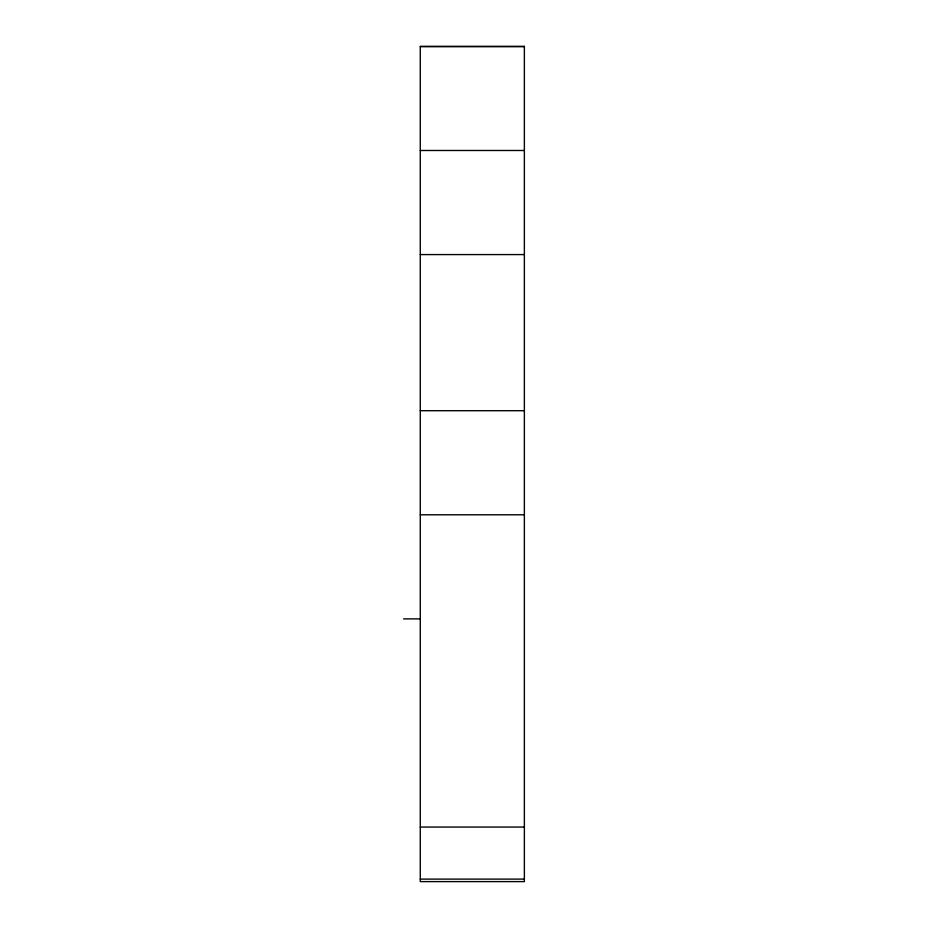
<?xml version="1.0" encoding="UTF-8"?>
<svg xmlns="http://www.w3.org/2000/svg" width="928" height="928" viewBox="0 0 928 928"><rect width="100%" height="100%" fill="white"/><g stroke="black" fill="none" stroke-linecap="round" stroke-linejoin="round"><path stroke-width="1.39" d="M420.28 46.609L524.366 46.609M420.28 150.487L524.366 150.487M420.28 254.574L524.366 254.574M420.28 410.71L524.366 410.71M420.28 514.796L524.366 514.796M403.634 618.883L420.28 618.883M420.28 827.057L524.366 827.057M420.28 879.106L524.366 879.106M524.366 46.4L420.28 46.4L420.28 881.6L524.366 881.6L524.366 46.4"/></g></svg>
